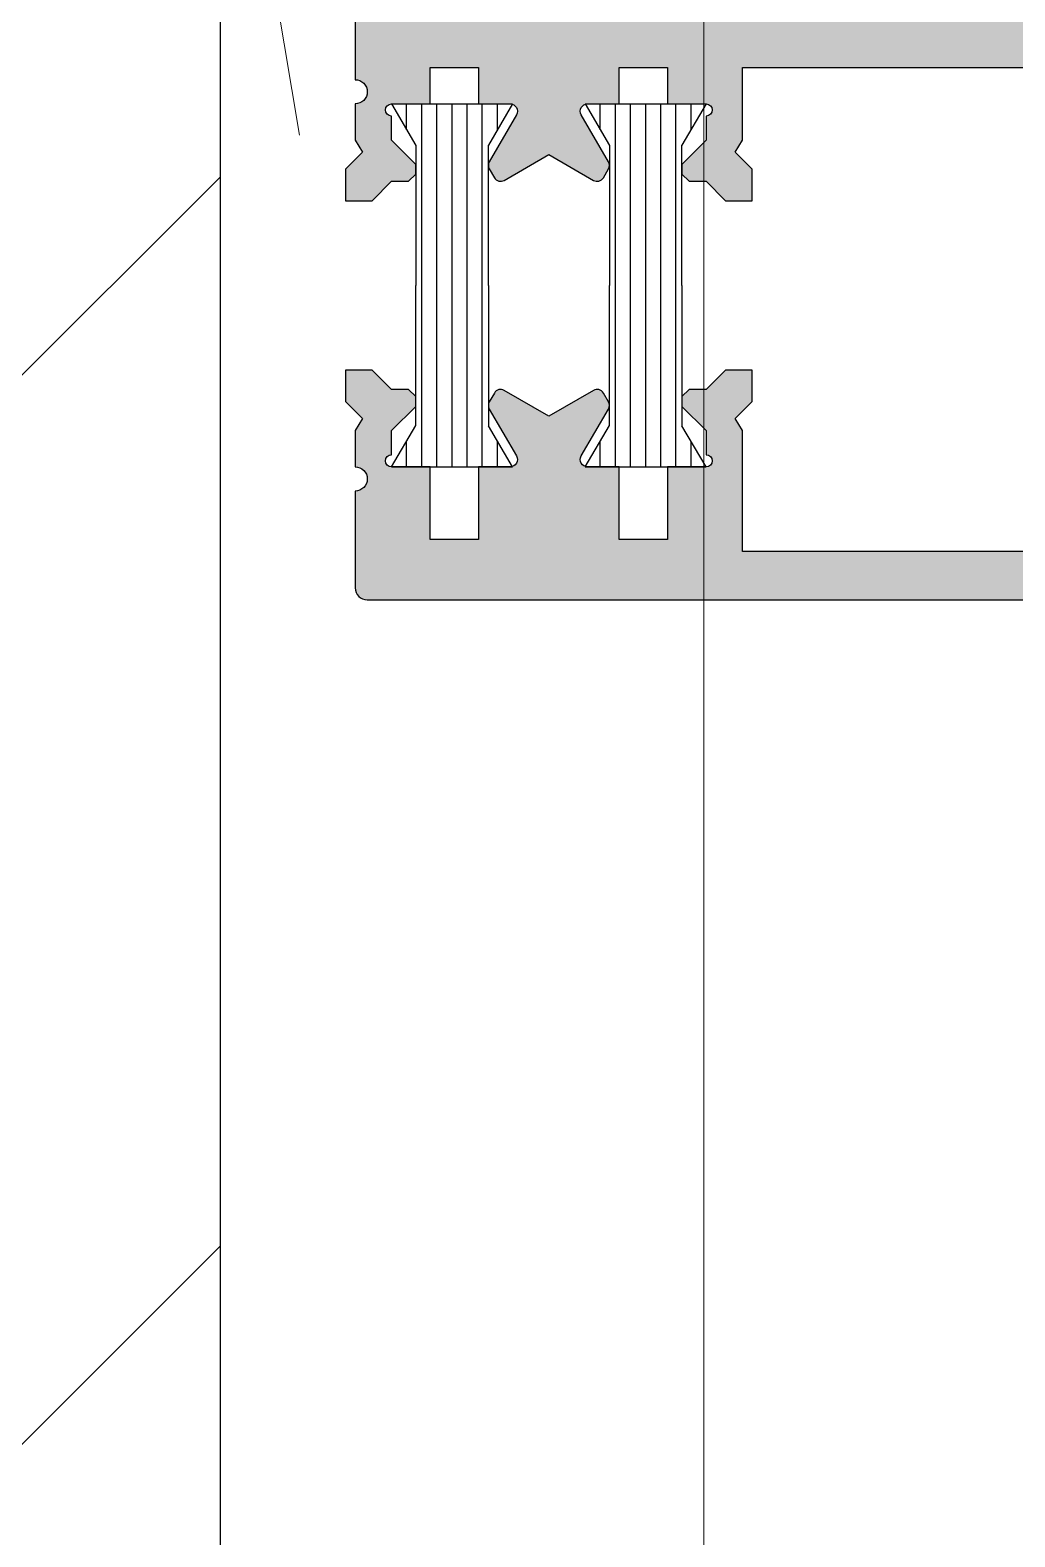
# Model space of a CAD drawing. Header units: millimetres. Extents: x 809 to 8159, y 33 to 4533.
# Drawn here: x 4006.04 to 4010.11, y 1260.58 to 1266.81 of the extents above; entities that cross this region are included whole.
import ezdxf

# ---------------------------------------------------------------- set-up
doc = ezdxf.new("R2010")
doc.units = ezdxf.units.MM
doc.linetypes.add('DASHED', pattern=[19.049999999999997, 12.7, -6.349999999999998])
doc.linetypes.add('HIDDEN', pattern=[0.375, 0.25, -0.125])
doc.layers.add('1', color=3, linetype='Continuous')
doc.layers.add('GORUNUS-TARAMA', color=11, linetype='Continuous')
for name, color, linetype, lineweight in [('B.A.TARAMA', 124, 'DASHED', 15), ('BETONARME', 3, 'Continuous', 25), ('Sıva', 1, 'Continuous', 0), ('TEZGAH', 7, 'Continuous', 0)]:
    doc.layers.add(name, color=color, linetype=linetype, lineweight=lineweight)

# ---------------------------------------------------------------- blocks, each defined once
blk = doc.blocks.new('rhtrtrthrthrth')
at = {"layer": 'B.A.TARAMA'}
h = blk.add_hatch(dxfattribs=at)
h.set_pattern_fill('ANSI33', color=256, scale=24.99999999999998, style=0, pattern_type=0)
h.set_pattern_definition([(45, (32415.31688135864, -23322.96362723409), (-4.419417382415918, 4.419417382415919), []), (45, (32419.7362987336, -23322.96362723409), (-4.419417382415918, 4.419417382415919), [3.125, -1.5625])])
h.paths.add_polyline_path([(35932.55627316235, -21799.35118760169), (35962.55618494747, -21799.35118760167), (35962.55618494747, -22331.35125245155), (35932.55627316235, -22331.35125245155)], flags=0)
at = {"layer": 'BETONARME', "elevation": -1.177796e-10}
blk.add_lwpolyline([(35932.55627316235, -21799.35118760169), (35962.55618494747, -21799.35118760167), (35962.55618494747, -22331.35125245155), (35932.55627316235, -22331.35125245155)], close=True, dxfattribs=at)
blk = doc.blocks.new('trthrttrtrthrth')
at = {"layer": 'B.A.TARAMA'}
blk.add_blockref('rhtrtrthrthrth', (0, 5000), dxfattribs=at)
blk = doc.blocks.new('*X20')
for p, q in [((0.6250000000000009, 13.929375), (0.6250000000000009, 15)), ((1.25, 0), (1.25, 15)), ((1.875, 0), (1.875000000000001, 15)), ((2.5, 0), (2.5, 15)), ((3.125, 0), (3.125, 15)), ((3.75, 0), (3.75, 15)), ((4.375, 13.9375), (4.375, 15)), ((0.625, 0), (0.6250000000000001, 1.070625)), ((4.375, 0), (4.375, 1.062499999999999))]:
    blk.add_line(p, q)
blk = doc.blocks.new('ISIBA')
at = {"layer": '1'}
for p, q in [((0, 15), (5, 15)), ((0, 15), (1, 13.287)), ((5, 15), (4, 13.3)), ((1, 13.287), (1, 7.5)), ((4, 7.5), (4, 13.3)), ((1, 1.713), (1, 7.499999999999999)), ((4, 7.5), (4, 1.7)), ((0, 0), (1, 1.713)), ((5, 0), (4, 1.7)), ((0, 0), (5, 0))]:
    blk.add_line(p, q, dxfattribs=at)
blk.add_blockref('*X20', (0, 0), dxfattribs=at)
blk = doc.blocks.new('ajsdfxcvzx')
h = blk.add_hatch(color=256)
edge = h.paths.add_edge_path()
edge.add_arc((35963.94428923004, -7325.059902500207), 0.02999999999749858, 210.000000027549, 300.0000000036507)
edge.add_line((35963.95928923004, -7325.085883262316), (35964.14346019223, -7324.979552107729))
edge.add_line((35964.14346019223, -7324.979552107729), (35964.32763115442, -7325.085883262316))
edge.add_arc((35964.34263115442, -7325.059902500207), 0.02999999999552509, 239.9999999963494, 329.9999999724511)
edge.add_line((35964.36861191652, -7325.074902500219), (35964.38944095434, -7325.038825548483))
edge.add_arc((35964.36346019223, -7325.023825548473), 0.02999999999704383, 329.9999999739554, 390.0000000260447)
edge.add_line((35964.38944095434, -7325.008825548462), (35964.27747943011, -7324.814902500202))
edge.add_arc((35964.30346019223, -7324.799902500203), 0.02999999999788803, 90, 210.0000000010451, ccw=False)
edge.add_line((35964.30346019223, -7324.769902500204), (35964.43346019223, -7324.769902500204))
edge.add_line((35964.43346019223, -7324.769902500204), (35964.43346019223, -7324.61990250021))
edge.add_line((35964.43346019223, -7324.61990250021), (35964.63346019223, -7324.61990250021))
edge.add_line((35964.63346019223, -7324.61990250021), (35964.63346019223, -7324.769902500204))
edge.add_line((35964.63346019223, -7324.769902500204), (35964.79346021897, -7324.769902500204))
edge.add_arc((35964.7934602056, -7324.794902500205), 0.02500000000145877, -90.00003064913989, 89.99996936753541, ccw=False)
edge.add_line((35964.79346019223, -7324.819902500207), (35964.79346019223, -7324.919902500205))
edge.add_line((35964.79346019223, -7324.919902500205), (35964.69346019223, -7325.019902500204))
edge.add_line((35964.69346019223, -7325.019902500204), (35964.69346019223, -7325.060613178324))
edge.add_line((35964.69346019223, -7325.060613178324), (35964.72274951411, -7325.089902500211))
edge.add_line((35964.72274951411, -7325.089902500211), (35964.79346019223, -7325.089902500211))
edge.add_line((35964.79346019223, -7325.089902500211), (35964.87346019223, -7325.169902500205))
edge.add_line((35964.87346019223, -7325.169902500205), (35964.98346019223, -7325.169902500205))
edge.add_line((35964.98346019223, -7325.169902500205), (35964.98346019223, -7325.039902500208))
edge.add_line((35964.98346019223, -7325.039902500208), (35964.91346019223, -7324.969902500208))
edge.add_line((35964.91346019223, -7324.969902500208), (35964.94346019223, -7324.919902500205))
edge.add_line((35964.94346019223, -7324.919902500205), (35964.94346019223, -7324.61990250021))
edge.add_line((35964.94346019223, -7324.61990250021), (35968.34346019223, -7324.61990250021))
edge.add_line((35968.34346019223, -7324.61990250021), (35968.34346019223, -7324.419902500205))
edge.add_line((35968.34346019223, -7324.419902500205), (35963.69346019223, -7324.419902500205))
edge.add_arc((35963.69346019223, -7324.36990250021), 0.04999999999563443, 180, 270, ccw=False)
edge.add_line((35963.64346019223, -7324.36990250021), (35963.64346019223, -7321.419902500205))
edge.add_line((35963.64346019223, -7321.419902500205), (35963.34346019223, -7321.419902500205))
edge.add_line((35963.34346019223, -7321.419902500205), (35963.34346019223, -7324.669902500205))
edge.add_arc((35963.34346019223, -7324.719902500205), 0.0499999999992724, -90, 90, ccw=False)
edge.add_line((35963.34346019223, -7324.769902500204), (35963.34346019223, -7324.919902500205))
edge.add_line((35963.34346019223, -7324.919902500205), (35963.37346019223, -7324.969902500208))
edge.add_line((35963.37346019223, -7324.969902500208), (35963.30346019223, -7325.039902500208))
edge.add_line((35963.30346019223, -7325.039902500208), (35963.30346019223, -7325.169902500205))
edge.add_line((35963.30346019223, -7325.169902500205), (35963.41346019223, -7325.169902500205))
edge.add_line((35963.41346019223, -7325.169902500205), (35963.49346019223, -7325.089902500211))
edge.add_line((35963.49346019223, -7325.089902500211), (35963.56417087035, -7325.089902500211))
edge.add_line((35963.56417087035, -7325.089902500211), (35963.59346019223, -7325.060613178324))
edge.add_line((35963.59346019223, -7325.060613178324), (35963.59346019223, -7325.019902500204))
edge.add_line((35963.59346019223, -7325.019902500204), (35963.49346019223, -7324.919902500205))
edge.add_line((35963.49346019223, -7324.919902500205), (35963.49346019223, -7324.819902500207))
edge.add_arc((35963.49346019223, -7324.794902500205), 0.02500000000145519, 90, 270, ccw=False)
edge.add_line((35963.49346019223, -7324.769902500204), (35963.65346019223, -7324.769902500204))
edge.add_line((35963.65346019223, -7324.769902500204), (35963.65346019223, -7324.61990250021))
edge.add_line((35963.65346019223, -7324.61990250021), (35963.85346019223, -7324.61990250021))
edge.add_line((35963.85346019223, -7324.61990250021), (35963.85346019223, -7324.769902500204))
edge.add_line((35963.85346019223, -7324.769902500204), (35963.98346019223, -7324.769902500204))
edge.add_arc((35963.98346019223, -7324.799902500206), 0.03000000000247383, -30.000000019096717, 90, ccw=False)
edge.add_line((35964.00944095434, -7324.814902500217), (35963.89747943012, -7325.008825548462))
edge.add_arc((35963.92346019222, -7325.023825548473), 0.02999999999704383, 149.9999999739553, 210.0000000260447)
edge.add_line((35963.89747943012, -7325.038825548483), (35963.91830846794, -7325.074902500219))
h = blk.add_hatch(color=256)
edge = h.paths.add_edge_path()
edge.add_line((35964.72274951411, -7325.949902500204), (35964.69346019223, -7325.979191822084))
edge.add_line((35964.69346019223, -7325.979191822084), (35964.69346019223, -7326.019902500204))
edge.add_line((35964.69346019223, -7326.019902500204), (35964.79346019223, -7326.11990250021))
edge.add_line((35964.79346019223, -7326.11990250021), (35964.79346019223, -7326.219902500208))
edge.add_arc((35964.79346019223, -7326.244902500206), 0.02499999999781721, -90, 90, ccw=False)
edge.add_line((35964.79346019223, -7326.269902500204), (35964.63346019223, -7326.269902500204))
edge.add_line((35964.63346019223, -7326.269902500204), (35964.63346019223, -7326.569902500207))
edge.add_line((35964.63346019223, -7326.569902500207), (35964.43346019223, -7326.569902500207))
edge.add_line((35964.43346019223, -7326.569902500207), (35964.43346019223, -7326.269902500204))
edge.add_line((35964.43346019223, -7326.269902500204), (35964.30346019223, -7326.269902500204))
edge.add_arc((35964.30346019223, -7326.239902500204), 0.02999999999974534, 149.9999999694425, 270, ccw=False)
edge.add_line((35964.27747943012, -7326.224902500191), (35964.38944095434, -7326.030979451953))
edge.add_arc((35964.36346019222, -7326.015979451939), 0.03000000000516398, 329.9999999748862, 390.0000000251138)
edge.add_line((35964.38944095434, -7326.000979451925), (35964.36861191652, -7325.964902500196))
edge.add_arc((35964.34263115442, -7325.979902500204), 0.02999999999567959, 30.00000002153178, 120.0000000001766)
edge.add_line((35964.32763115442, -7325.953921738092), (35964.14346019223, -7326.060252892687))
edge.add_line((35964.14346019223, -7326.060252892687), (35963.95928923004, -7325.953921738092))
edge.add_arc((35963.94428923004, -7325.979902500204), 0.02999999999867567, 59.99999999982338, 149.9999999784682)
edge.add_line((35963.91830846794, -7325.964902500196), (35963.89747943012, -7326.000979451925))
edge.add_arc((35963.92346019223, -7326.015979451939), 0.03000000000516398, 149.9999999748862, 210.0000000251138)
edge.add_line((35963.89747943012, -7326.030979451953), (35964.00944095435, -7326.224902500206))
edge.add_arc((35963.98346019223, -7326.239902500203), 0.03000000000327969, -90, 29.999999991088487, ccw=False)
edge.add_line((35963.98346019223, -7326.269902500204), (35963.85346019223, -7326.269902500204))
edge.add_line((35963.85346019223, -7326.269902500204), (35963.85346019223, -7326.569902500207))
edge.add_line((35963.85346019223, -7326.569902500207), (35963.65346019223, -7326.569902500207))
edge.add_line((35963.65346019223, -7326.569902500207), (35963.65346019223, -7326.269902500204))
edge.add_line((35963.65346019223, -7326.269902500204), (35963.49346016549, -7326.269902500204))
edge.add_arc((35963.49346017886, -7326.244902500206), 0.02499999999782079, 89.99996935086011, 269.9999693675354, ccw=False)
edge.add_line((35963.49346019223, -7326.219902500208), (35963.49346019223, -7326.11990250021))
edge.add_line((35963.49346019223, -7326.11990250021), (35963.59346019223, -7326.019902500204))
edge.add_line((35963.59346019223, -7326.019902500204), (35963.59346019223, -7325.979191822084))
edge.add_line((35963.59346019223, -7325.979191822084), (35963.56417087035, -7325.949902500204))
edge.add_line((35963.56417087035, -7325.949902500204), (35963.49346019223, -7325.949902500204))
edge.add_line((35963.49346019223, -7325.949902500204), (35963.41346019223, -7325.86990250021))
edge.add_line((35963.41346019223, -7325.86990250021), (35963.30346019223, -7325.86990250021))
edge.add_line((35963.30346019223, -7325.86990250021), (35963.30346019223, -7325.999902500207))
edge.add_line((35963.30346019223, -7325.999902500207), (35963.37346019223, -7326.069902500207))
edge.add_line((35963.37346019223, -7326.069902500207), (35963.34346019223, -7326.11990250021))
edge.add_line((35963.34346019223, -7326.11990250021), (35963.34346019223, -7326.269902500204))
edge.add_arc((35963.34346019223, -7326.319902500207), 0.05000000000291038, -90, 90, ccw=False)
edge.add_line((35963.34346019223, -7326.36990250021), (35963.34346019223, -7326.769902500204))
edge.add_arc((35963.39346019223, -7326.769902500204), 0.05000000000291038, 180, 270)
edge.add_line((35963.39346019223, -7326.819902500207), (35968.34346019223, -7326.819902500207))
edge.add_line((35968.34346019223, -7326.819902500207), (35968.34346019223, -7326.61990250021))
edge.add_line((35968.34346019223, -7326.61990250021), (35964.94346019223, -7326.61990250021))
edge.add_line((35964.94346019223, -7326.61990250021), (35964.94346019223, -7326.11990250021))
edge.add_line((35964.94346019223, -7326.11990250021), (35964.91346019223, -7326.069902500207))
edge.add_line((35964.91346019223, -7326.069902500207), (35964.98346019223, -7325.999902500207))
edge.add_line((35964.98346019223, -7325.999902500207), (35964.98346019223, -7325.86990250021))
edge.add_line((35964.98346019223, -7325.86990250021), (35964.87346019223, -7325.86990250021))
edge.add_line((35964.87346019223, -7325.86990250021), (35964.79346019223, -7325.949902500204))
edge.add_line((35964.79346019223, -7325.949902500204), (35964.72274951411, -7325.949902500204))
for points in [[(35963.34346019223, -7321.419902500205), (35963.34346019223, -7324.669902500205, -1), (35963.34346019223, -7324.769902500204), (35963.34346019223, -7324.919902500205), (35963.37346019223, -7324.969902500208), (35963.30346019223, -7325.039902500208), (35963.30346019223, -7325.169902500205), (35963.41346019223, -7325.169902500205), (35963.49346019223, -7325.089902500211), (35963.56417087035, -7325.089902500211), (35963.59346019223, -7325.060613178324), (35963.59346019223, -7325.019902500204), (35963.49346019223, -7324.919902500205), (35963.49346019223, -7324.819902500207, -0.9999999999999998), (35963.49346019223, -7324.769902500204), (35963.65346019223, -7324.769902500204), (35963.65346019223, -7324.61990250021), (35963.85346019223, -7324.61990250021), (35963.85346019223, -7324.769902500204), (35963.98346019223, -7324.769902500204, -0.5773502693283686), (35964.00944095434, -7324.814902500217), (35963.89747943012, -7325.008825548462, 0.2679491926541853), (35963.89747943012, -7325.038825548483), (35963.91830846794, -7325.074902500219, 0.4142135622511259), (35963.95928923004, -7325.085883262316), (35964.14346019223, -7324.979552107729), (35964.32763115442, -7325.085883262316, 0.4142135622511259), (35964.36861191652, -7325.074902500219), (35964.38944095434, -7325.038825548483, 0.2679491926541853), (35964.38944095434, -7325.008825548462), (35964.27747943011, -7324.814902500202, -0.5773502691896633), (35964.30346019223, -7324.769902500204), (35964.43346019223, -7324.769902500204), (35964.43346019223, -7324.61990250021), (35964.63346019223, -7324.61990250021), (35964.63346019223, -7324.769902500204), (35964.79346021897, -7324.769902500204, -0.9999999999999998), (35964.79346019223, -7324.819902500207), (35964.79346019223, -7324.919902500205), (35964.69346019223, -7325.019902500204), (35964.69346019223, -7325.060613178324), (35964.72274951411, -7325.089902500211), (35964.79346019223, -7325.089902500211), (35964.87346019223, -7325.169902500205), (35964.98346019223, -7325.169902500205), (35964.98346019223, -7325.039902500208), (35964.91346019223, -7324.969902500208), (35964.94346019223, -7324.919902500205), (35964.94346019223, -7324.61990250021), (35968.34346019223, -7324.61990250021)], [(35968.34346019223, -7326.61990250021), (35964.94346019223, -7326.61990250021), (35964.94346019223, -7326.11990250021), (35964.91346019223, -7326.069902500207), (35964.98346019223, -7325.999902500207), (35964.98346019223, -7325.86990250021), (35964.87346019223, -7325.86990250021), (35964.79346019223, -7325.949902500204), (35964.72274951411, -7325.949902500204), (35964.69346019223, -7325.979191822084), (35964.69346019223, -7326.019902500204), (35964.79346019223, -7326.11990250021), (35964.79346019223, -7326.219902500208, -0.9999999999999998), (35964.79346019223, -7326.269902500204), (35964.63346019223, -7326.269902500204), (35964.63346019223, -7326.569902500207), (35964.43346019223, -7326.569902500207), (35964.43346019223, -7326.269902500204), (35964.30346019223, -7326.269902500204, -0.5773502693282933), (35964.27747943012, -7326.224902500191), (35964.38944095434, -7326.030979451953, 0.2679491926541726), (35964.38944095434, -7326.000979451925), (35964.36861191652, -7325.964902500196, 0.4142135622512696), (35964.32763115442, -7325.953921738092), (35964.14346019223, -7326.060252892687), (35963.95928923004, -7325.953921738092, 0.4142135622513101), (35963.91830846794, -7325.964902500196), (35963.89747943012, -7326.000979451925, 0.2679491926541726), (35963.89747943012, -7326.030979451953), (35964.00944095435, -7326.224902500206, -0.5773502691897733), (35963.98346019223, -7326.269902500204), (35963.85346019223, -7326.269902500204), (35963.85346019223, -7326.569902500207), (35963.65346019223, -7326.569902500207), (35963.65346019223, -7326.269902500204), (35963.49346016549, -7326.269902500204, -1.000000000000227), (35963.49346019223, -7326.219902500208), (35963.49346019223, -7326.11990250021), (35963.59346019223, -7326.019902500204), (35963.59346019223, -7325.979191822084), (35963.56417087035, -7325.949902500204), (35963.49346019223, -7325.949902500204), (35963.41346019223, -7325.86990250021), (35963.30346019223, -7325.86990250021), (35963.30346019223, -7325.999902500207), (35963.37346019223, -7326.069902500207), (35963.34346019223, -7326.11990250021), (35963.34346019223, -7326.269902500204, -0.9999999999999998), (35963.34346019223, -7326.36990250021), (35963.34346019223, -7326.769902500204, 0.4142135623730951), (35963.39346019223, -7326.819902500207), (35968.34346019223, -7326.819902500207)]]:
    blk.add_lwpolyline(points, format="xyb")
at = {"xscale": 0.1, "yscale": 0.1, "zscale": 0.1}
for p in [(35963.49346019223, -7326.269902500204), (35964.29346019223, -7326.269902500204)]:
    blk.add_blockref('ISIBA', p, dxfattribs=at)

msp = doc.modelspace()

# ---------------------------------------------------------------- linework, layer by layer
at = {"layer": 'Sıva'}
for p, q in [((4008.828640044892, 1230.805709007604), (4008.828640044892, 1782.347784921924)), ((4007.157437935588, 1266.374997026874), (4006.828640044892, 1268.347784874543))]:
    msp.add_line(p, q, dxfattribs=at)

# ---------------------------------------------------------------- block references
at = {"layer": 'GORUNUS-TARAMA'}
msp.add_blockref('ajsdfxcvzx', (-31955.95567726321, 8591.274052643628), dxfattribs=at)
at = {"layer": 'TEZGAH', "color": 0, "linetype": 'HIDDEN', "lineweight": -2, "ltscale": 35}
msp.add_blockref('trthrttrtrthrth', (-31955.72693222248, 18591.27405262943), dxfattribs=at)

doc.saveas('drawing.dxf')
